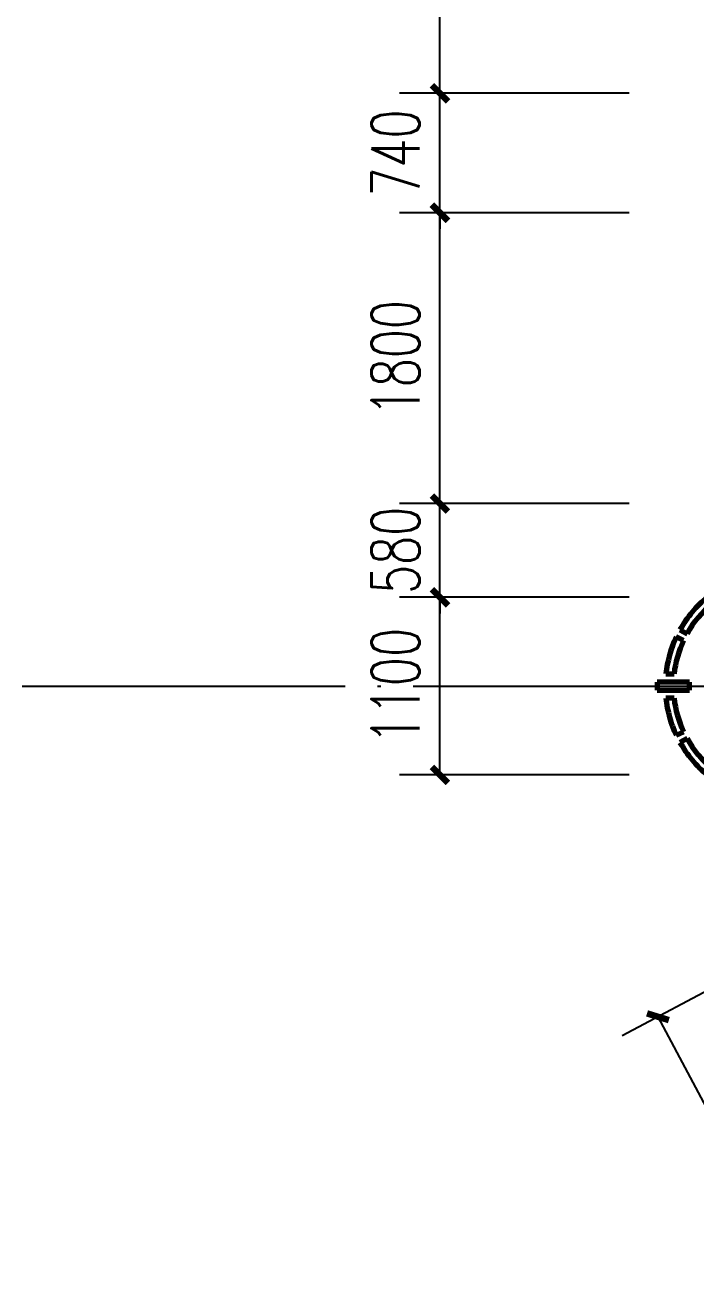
# Model space of a CAD drawing. Header units: millimetres. Extents: x 11476074 to 24729458, y -1239991 to 2813188.
# Drawn here: x 12552734 to 12556888, y 365455 to 373206 of the extents above; entities that cross this region are included whole.
import ezdxf

# ---------------------------------------------------------------- set-up
doc = ezdxf.new("R2010")
doc.units = ezdxf.units.MM
doc.header["$LTSCALE"] = 1000
doc.linetypes.add('DOTE', pattern=[2.42, 2, -0.2, 0.02, -0.2])
for name, color, linetype in [('A-ANNO-DIMS', 3, 'Continuous'), ('A-AXIS', 18, 'DOTE'), ('排水沟', 133, 'Continuous')]:
    doc.layers.add(name, color=color, linetype=linetype)
doc.layers.add('A-GENM', color=2, linetype='Continuous', lineweight=70)
doc.layers.add('A-GENM-PROJ', color=2, linetype='Continuous', lineweight=25)
doc.styles.add('_TCH_DIM_T3', font='SIMPLEX', dxfattribs={"width": 0.705882, "bigfont": 'GBCBIG'})
doc.dimstyles.new('_TCH_ARCH&&100', dxfattribs={"dimtxt": 297.5, "dimasz": 100, "dimexe": 250, "dimexo": 300, "dimgap": 126.25, "dimtad": 1, "dimdec": 0, "dimzin": 0, "dimdsep": 46, "dimtxsty": '_TCH_DIM_T3', "dimblk": 'ARCHTICK', "dimcen": 0.09, "dimclrt": 7, "dimazin": 2, "dimtfac": 1, "dimtdec": 0, "dimtix": 1, "dimtmove": 2, "dimatfit": 3, "dimfxl": 0, "dimtolj": 1, "dimtzin": 0, "dimarcsym": 0})

# ---------------------------------------------------------------- blocks, each defined once
blk = doc.blocks.new('_ArchTick')
at = {"color": 0, "linetype": 'ByBlock', "const_width": 0.4}
blk.add_lwpolyline([(-0.5, -0.5), (0.5, 0.5)], dxfattribs=at)
blk = doc.blocks.new('*D5781')
at = {"layer": 'A-ANNO-DIMS', "color": 0, "lineweight": -2, "transparency": 16777216}
for p, q in [((12556754.1, 672068.9), (12555332.6, 672068.9)), ((12555582.6, 670969.1), (12555582.6, 672068.9)), ((12556754.1, 670969.1), (12555332.6, 670969.1))]:
    blk.add_line(p, q, dxfattribs=at)
at = {"layer": 'Defpoints', "color": 0, "transparency": 16777216}
for p in [(12555582.6, 672068.9), (12557054.1, 672068.9), (12557054.1, 670969.1)]:
    blk.add_point(p, dxfattribs=at)
at = {"layer": 'A-ANNO-DIMS', "color": 0, "lineweight": -2, "transparency": 16777216, "xscale": 100, "yscale": 100, "zscale": 100}
for p, rotation in [((12555582.6, 672068.9), 90), ((12555582.6, 670969.1), 270)]:
    blk.add_blockref('_ArchTick', p, dxfattribs=dict(at, rotation=rotation))
at = {"layer": 'A-ANNO-DIMS', "color": 7, "transparency": 16777216, "insert": (12555307.6, 671519), "char_height": 297.5, "attachment_point": 5, "rotation": 90, "style": '_TCH_DIM_T3'}
blk.add_mtext('\\A1;1100', dxfattribs=at)
blk = doc.blocks.new('*D5782')
at = {"layer": 'A-ANNO-DIMS', "color": 0, "lineweight": -2, "transparency": 16777216}
for p, q in [((12555582.6, 672648.9), (12555582.6, 672748.9)), ((12556754.1, 672648.9), (12555332.6, 672648.9)), ((12555582.6, 672068.9), (12555582.6, 672648.9)), ((12556754.1, 672068.9), (12555332.6, 672068.9)), ((12555582.6, 672068.9), (12555582.6, 671968.9))]:
    blk.add_line(p, q, dxfattribs=at)
at = {"layer": 'Defpoints', "color": 0, "transparency": 16777216}
for p in [(12555582.6, 672648.9), (12557054.1, 672648.9), (12557054.1, 672068.9)]:
    blk.add_point(p, dxfattribs=at)
at = {"layer": 'A-ANNO-DIMS', "color": 0, "lineweight": -2, "transparency": 16777216, "xscale": 100, "yscale": 100, "zscale": 100}
for p, rotation in [((12555582.6, 672648.9), 270), ((12555582.6, 672068.9), 90)]:
    blk.add_blockref('_ArchTick', p, dxfattribs=dict(at, rotation=rotation))
at = {"layer": 'A-ANNO-DIMS', "color": 7, "transparency": 16777216, "insert": (12555307.6, 672358.9), "char_height": 297.5, "attachment_point": 5, "rotation": 90, "style": '_TCH_DIM_T3'}
blk.add_mtext('\\A1;580', dxfattribs=at)
blk = doc.blocks.new('*D5783')
at = {"layer": 'A-ANNO-DIMS', "color": 0, "lineweight": -2, "transparency": 16777216}
for p, q in [((12556754.1, 674449), (12555332.6, 674449)), ((12555582.6, 672648.9), (12555582.6, 674449)), ((12556754.1, 672648.9), (12555332.6, 672648.9))]:
    blk.add_line(p, q, dxfattribs=at)
at = {"layer": 'Defpoints', "color": 0, "transparency": 16777216}
for p in [(12555582.6, 674449), (12557054.1, 674449), (12557054.1, 672648.9)]:
    blk.add_point(p, dxfattribs=at)
at = {"layer": 'A-ANNO-DIMS', "color": 0, "lineweight": -2, "transparency": 16777216, "xscale": 100, "yscale": 100, "zscale": 100}
for p, rotation in [((12555582.6, 674449), 90), ((12555582.6, 672648.9), 270)]:
    blk.add_blockref('_ArchTick', p, dxfattribs=dict(at, rotation=rotation))
at = {"layer": 'A-ANNO-DIMS', "color": 7, "transparency": 16777216, "insert": (12555307.6, 673549), "char_height": 297.5, "attachment_point": 5, "rotation": 90, "style": '_TCH_DIM_T3'}
blk.add_mtext('\\A1;1800', dxfattribs=at)
blk = doc.blocks.new('*D5784')
at = {"layer": 'A-ANNO-DIMS', "color": 0, "lineweight": -2, "transparency": 16777216}
for p, q in [((12555582.6, 675189), (12555582.6, 675289)), ((12556754.1, 675189), (12555332.6, 675189)), ((12555582.6, 674449), (12555582.6, 675189)), ((12556754.1, 674449), (12555332.6, 674449)), ((12555582.6, 674449), (12555582.6, 674349))]:
    blk.add_line(p, q, dxfattribs=at)
at = {"layer": 'Defpoints', "color": 0, "transparency": 16777216}
for p in [(12555582.6, 675189), (12557054.1, 675189), (12557054.1, 674449)]:
    blk.add_point(p, dxfattribs=at)
at = {"layer": 'A-ANNO-DIMS', "color": 0, "lineweight": -2, "transparency": 16777216, "xscale": 100, "yscale": 100, "zscale": 100}
for p, rotation in [((12555582.6, 675189), 270), ((12555582.6, 674449), 90)]:
    blk.add_blockref('_ArchTick', p, dxfattribs=dict(at, rotation=rotation))
at = {"layer": 'A-ANNO-DIMS', "color": 7, "transparency": 16777216, "insert": (12555307.6, 674819), "char_height": 297.5, "attachment_point": 5, "rotation": 90, "style": '_TCH_DIM_T3'}
blk.add_mtext('\\A1;740', dxfattribs=at)
blk = doc.blocks.new('*D5785')
at = {"layer": 'A-ANNO-DIMS', "color": 0, "lineweight": -2, "transparency": 16777216}
for p, q in [((12556754.1, 676988.9), (12555332.6, 676988.9)), ((12555582.6, 675189), (12555582.6, 676988.9)), ((12556754.1, 675189), (12555332.6, 675189))]:
    blk.add_line(p, q, dxfattribs=at)
at = {"layer": 'Defpoints', "color": 0, "transparency": 16777216}
for p in [(12555582.6, 676988.9), (12557054.1, 676988.9), (12557054.1, 675189)]:
    blk.add_point(p, dxfattribs=at)
at = {"layer": 'A-ANNO-DIMS', "color": 0, "lineweight": -2, "transparency": 16777216, "xscale": 100, "yscale": 100, "zscale": 100}
for p, rotation in [((12555582.6, 676988.9), 90), ((12555582.6, 675189), 270)]:
    blk.add_blockref('_ArchTick', p, dxfattribs=dict(at, rotation=rotation))
at = {"layer": 'A-ANNO-DIMS', "color": 7, "transparency": 16777216, "insert": (12555307.6, 676089), "char_height": 297.5, "attachment_point": 5, "rotation": 90, "style": '_TCH_DIM_T3'}
blk.add_mtext('\\A1;1800', dxfattribs=at)
blk = doc.blocks.new('*D5812')
at = {"layer": 'A-ANNO-DIMS', "color": 0, "lineweight": -2, "transparency": 16777216}
for p, q in [((12557981.8, 670028.4), (12556711.4, 669354.8)), ((12556932.3, 669471.9), (12557724.4, 667978.1)), ((12558773.8, 668534.5), (12557503.5, 667861))]:
    blk.add_line(p, q, dxfattribs=at)
at = {"layer": 'Defpoints', "color": 0, "transparency": 16777216}
for p in [(12558246.8, 670168.9), (12559038.9, 668675.1), (12557724.4, 667978.1)]:
    blk.add_point(p, dxfattribs=at)
at = {"layer": 'A-ANNO-DIMS', "color": 0, "lineweight": -2, "transparency": 16777216, "xscale": 100, "yscale": 100, "zscale": 100}
for p, rotation in [((12556932.3, 669471.9), 117.9340912984533), ((12557724.4, 667978.1), 297.9340912984533)]:
    blk.add_blockref('_ArchTick', p, dxfattribs=dict(at, rotation=rotation))
at = {"layer": 'A-ANNO-DIMS', "color": 7, "transparency": 16777216, "insert": (12557571.3, 668853.8), "char_height": 297.5, "attachment_point": 5, "rotation": 297.93409, "style": '_TCH_DIM_T3'}
blk.add_mtext('\\A1;1691', dxfattribs=at)
blk = doc.blocks.new('FO-Exterior Column FULL - FO-Exterior Column FULL-4205894-850_L52 HOTEL')
at = {"layer": 'A-GENM'}
for p, q in [((-75, 494.9), (-75, 545.2)), ((25, 599.6), (-25, 599.6)), ((-25, 599.6), (-25, 399.6)), ((25, 399.6), (25, 599.6)), ((75, 545.2), (75, 494.9)), ((-304, 480.9), (-282.7, 435.7)), ((282.7, 435.7), (304, 480.9)), ((-324, 414.4), (-348.5, 458)), ((-25, 399.6), (25, 399.6)), ((348.5, 458), (324, 414.4)), ((-580.2, 249.1), (-630, -0.1)), ((-574.3, 244.9), (-580.2, 249.1)), ((-549.6, 289.3), (-510.9, 257.6)), ((510.9, 257.6), (549.6, 289.3)), ((580.2, 249.1), (529.9, 213.5)), ((629.9, 0), (580.2, 249.1)), ((500, -100.4), (-500, -100.4)), ((630, -175.2), (630, -100))]:
    blk.add_line(p, q, dxfattribs=at)
for radius, start, end in [(711.1, 96.05696, 115.31585), (711.1, 64.68415, 83.94304), (661.1, 96.51696, 115.31585), (661.1, 64.68415, 83.48304), (711.1, 119.34461, 140.61064), (661.1, 119.34461, 140.61072), (661.1, 39.38928, 60.65539), (711.1, 39.38936, 60.65539)]:
    blk.add_arc((0, -161.9), radius, start, end, dxfattribs=at)
blk = doc.blocks.new('GP_POLY FOSHAN_SHELL_rvt-2-200_L05-13_ 16-25')
at = {"layer": 'A-GENM-PROJ', "rotation": 90}
blk.add_blockref('FO-Exterior Column FULL - FO-Exterior Column FULL-4205894-850_L52 HOTEL', (-62750, 22500), dxfattribs=at)
blk = doc.blocks.new('GP_POLY FOSHAN_SHELL_rvt-3-200_L06-13_16-26')
blk.add_blockref('GP_POLY FOSHAN_SHELL_rvt-2-200_L05-13_ 16-25', (0, 0))
blk = doc.blocks.new('qlzw')
at = {"layer": 'A-AXIS'}
blk.add_line((12416866.8, 1000989.8), (12486866.8, 1000989.8), dxfattribs=at)
blk = doc.blocks.new('幕墙尺寸')
at = {"layer": 'A-ANNO-DIMS', "color": 1}
for p1, p2, distance, picture, middle in [((12557054.1, 675189), (12557054.1, 676988.9), 1471.5, '*D5785', (12555307.6, 676089)), ((12557054.1, 674449), (12557054.1, 675189), 1471.5, '*D5784', (12555307.6, 674819)), ((12557054.1, 672648.9), (12557054.1, 674449), 1471.5, '*D5783', (12555307.6, 673549)), ((12557054.1, 672068.9), (12557054.1, 672648.9), 1471.5, '*D5782', (12555307.6, 672358.9)), ((12557054.1, 670969.1), (12557054.1, 672068.9), 1471.5, '*D5781', (12555307.6, 671519)), ((12558246.8, 670168.9), (12559038.9, 668675.1), -1487.9, '*D5812', (12557571.3, 668853.8))]:
    dim = blk.add_aligned_dim(p1=p1, p2=p2, distance=distance, dimstyle='_TCH_ARCH&&100', dxfattribs=at)
    dim.commit()
    dim.dimension.update_dxf_attribs({"geometry": picture, "text_midpoint": middle})

msp = doc.modelspace()

# ---------------------------------------------------------------- block references
msp.add_blockref('GP_POLY FOSHAN_SHELL_rvt-3-200_L06-13_16-26', (12619996.8, 346613.3))
at = {"layer": 'A-ANNO-DIMS'}
msp.add_blockref('幕墙尺寸', (-280, -302405.8), dxfattribs=at)
at = {"layer": '排水沟'}
msp.add_blockref('qlzw', (133430, -631876.5), dxfattribs=at)

doc.saveas('drawing.dxf')
